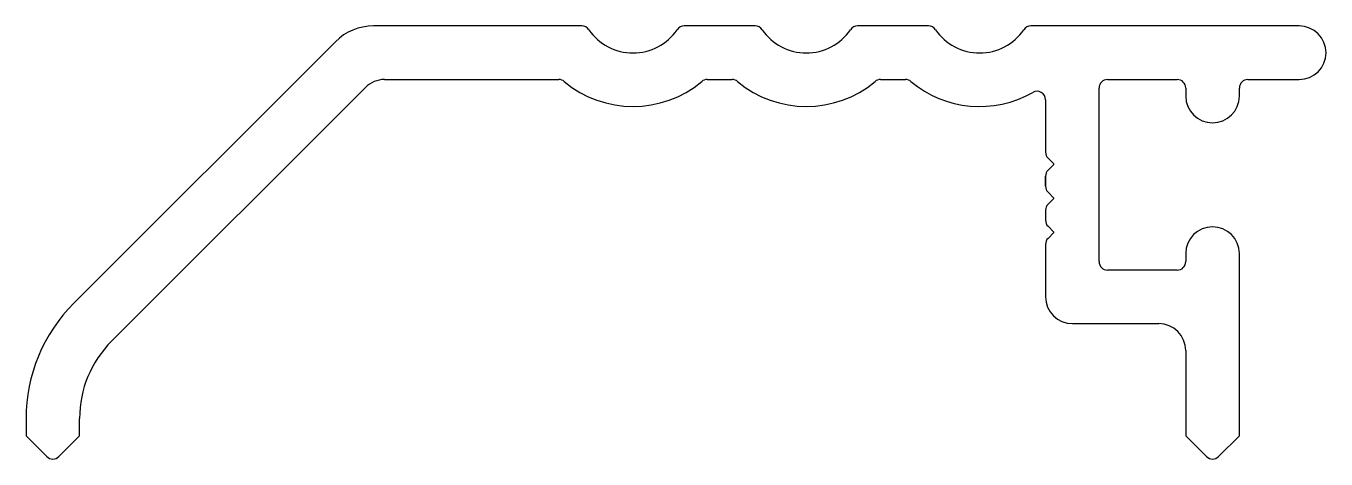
# Model space of a CAD drawing. Header units: inches. Extents: x -19 to 19.1, y -0.1 to 12.6.
import ezdxf

# ---------------------------------------------------------------- set-up
doc = ezdxf.new("R2010")
doc.units = ezdxf.units.IN
doc.header["$MEASUREMENT"] = 0

msp = doc.modelspace()

# ---------------------------------------------------------------- linework, layer by layer
at = {"color": 7}
for p, q in [((-2.738, 12.575), (-8.847, 12.575)), ((2.342, 12.575), (0.263, 12.575)), ((7.422, 12.575), (5.343, 12.575)), ((18.288, 12.575), (10.423, 12.575)), ((-9.957, 12.115), (-17.627, 4.445)), ((-16.517, 3.335), (-9.078, 10.774)), ((-8.52, 11.005), (-3.413, 11.005)), ((0.938, 11.005), (1.667, 11.005)), ((6.018, 11.005), (6.747, 11.005)), ((12.423, 5.665), (12.423, 10.755)), ((12.673, 11.005), (14.713, 11.005)), ((14.963, 10.755), (14.963, 10.52)), ((16.533, 10.52), (16.533, 10.755)), ((16.783, 11.005), (18.288, 11.005)), ((10.853, 10.411), (10.853, 8.877)), ((10.853, 8.877), (10.853, 8.877)), ((10.853, 8.877), (10.853, 8.877)), ((10.926, 8.7), (11.097, 8.529)), ((11.097, 8.517), (10.926, 8.346)), ((10.853, 8.17), (10.853, 7.877)), ((10.853, 7.877), (10.853, 8.17)), ((10.853, 8.17), (10.853, 7.877)), ((10.853, 7.877), (10.853, 8.17)), ((10.853, 8.17), (10.853, 7.877)), ((10.853, 7.877), (10.853, 7.877)), ((10.926, 7.7), (11.097, 7.529)), ((11.097, 7.517), (10.926, 7.346)), ((10.853, 7.17), (10.853, 6.877)), ((10.926, 6.7), (11.097, 6.529)), ((11.097, 6.517), (10.926, 6.346)), ((10.853, 6.17), (10.853, 6.17)), ((10.853, 6.17), (10.853, 6.17)), ((10.853, 6.17), (10.853, 6.17)), ((10.853, 6.17), (10.853, 6.17)), ((10.853, 6.17), (10.853, 6.17)), ((10.853, 6.17), (10.853, 4.635)), ((14.963, 5.9), (14.963, 5.665)), ((16.533, 0.557), (16.533, 5.9)), ((14.713, 5.415), (12.673, 5.415)), ((11.643, 3.845), (14.173, 3.845)), ((14.963, 3.055), (14.963, 0.557)), ((-19.027, 1.065), (-19.027, 0.557)), ((-17.457, 0.557), (-17.457, 1.065)), ((-19.027, 0.557), (-18.419, -0.051)), ((-18.065, -0.051), (-17.457, 0.557)), ((14.963, 0.557), (15.571, -0.051)), ((15.925, -0.051), (16.533, 0.557))]:
    msp.add_line(p, q, dxfattribs=at)
for centre, radius, start, end in [((-8.847, 11.005), 1.57, 90, 135.0001), ((-2.738, 12.325), 0.25, 34.4672, 90), ((0.263, 12.325), 0.25, 90, 145.5328), ((2.342, 12.325), 0.25, 34.4672, 90), ((5.343, 12.325), 0.25, 90, 145.5328), ((7.422, 12.325), 0.25, 34.4672, 90), ((10.423, 12.325), 0.25, 90, 145.5328), ((18.288, 11.79), 0.785, 270, 90), ((-1.237, 13.355), 1.57, 214.4672, 325.5328), ((3.843, 13.355), 1.57, 214.4672, 325.5328), ((8.923, 13.355), 1.57, 214.4672, 325.5328), ((-8.52, 10.215), 0.79, 90, 135.0001), ((-3.413, 10.755), 0.25, 50.0818, 90), ((-1.237, 13.355), 3.14, 230.0818, 309.9182), ((0.938, 10.755), 0.25, 90, 129.9182), ((1.667, 10.755), 0.25, 50.0818, 90), ((3.843, 13.355), 3.14, 230.0818, 309.9182), ((6.018, 10.755), 0.25, 90, 129.9182), ((6.747, 10.755), 0.25, 50.0818, 90), ((8.923, 13.355), 3.14, 230.0818, 299.7077), ((12.673, 10.755), 0.25, 90, 180), ((14.713, 10.755), 0.25, 0, 90), ((16.783, 10.755), 0.25, 90, 180), ((10.603, 10.411), 0.25, 0, 119.7077), ((15.748, 10.52), 0.785, 180, 0), ((11.103, 8.877), 0.25, 180, 225), ((11.091, 8.523), 0.008, 315, 45), ((11.103, 8.17), 0.25, 135, 180), ((11.103, 7.877), 0.25, 180, 225), ((11.103, 7.17), 0.25, 135, 180), ((11.091, 7.523), 0.008, 315, 45), ((11.103, 6.877), 0.25, 180, 225), ((11.091, 6.523), 0.008, 315, 45), ((15.748, 5.9), 0.785, 0, 180), ((11.103, 6.17), 0.25, 135, 180), ((12.673, 5.665), 0.25, 180, 270), ((14.713, 5.665), 0.25, 270, 360), ((11.643, 4.635), 0.79, 180, 270), ((-14.247, 1.065), 4.78, 135.0001, 180), ((14.173, 3.055), 0.79, 360, 90), ((-14.247, 1.065), 3.21, 135.0001, 180), ((-18.242, 0.125), 0.25, 225.0001, 315), ((15.748, 0.125), 0.25, 225.0001, 315)]:
    msp.add_arc(centre, radius, start, end, dxfattribs=at)

doc.saveas('drawing.dxf')
